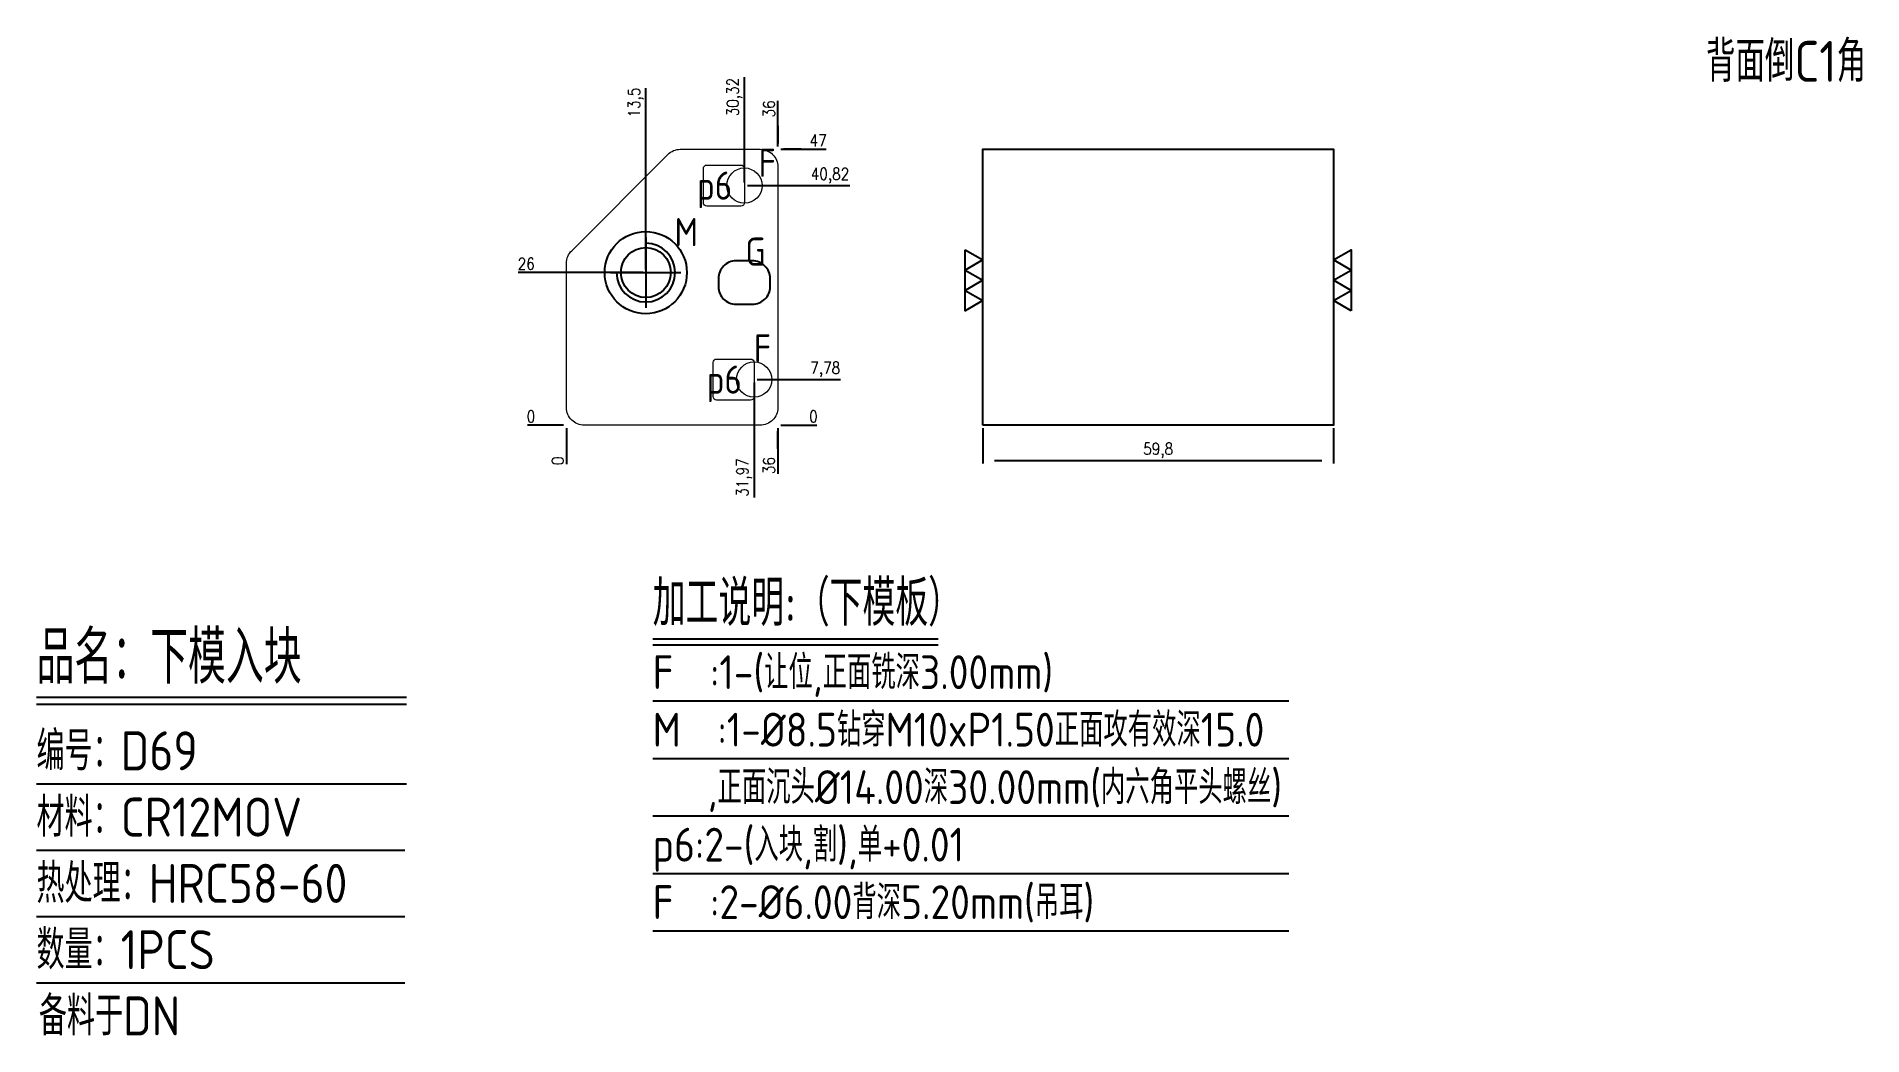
# Model space of a CAD drawing. Header units: millimetres. Extents: x 96835 to 97146, y -3027 to -2857.
import ezdxf
from ezdxf.enums import TextEntityAlignment as Align

# ---------------------------------------------------------------- set-up
doc = ezdxf.new("R2010")
doc.units = ezdxf.units.MM
doc.linetypes.add('CENTER', pattern=[0])
doc.linetypes.add('DASHED', pattern=[0])
for name, color, linetype in [('6', 6, 'Continuous'), ('DIE_P', 2, 'Continuous'), ('DIM', 4, 'Continuous'), ('TEXT', 4, 'Continuous')]:
    doc.layers.add(name, color=color, linetype=linetype)
doc.styles.add('gbenor', font='gbenor.shx', dxfattribs={"bigfont": 'gbcbig.shx'})
doc.styles.get("Standard").update_dxf_attribs({"font": 'txt.shx', "width": 0.85, "bigfont": 'ctxt.shx'})
doc.dimstyles.new('T-2-WX', dxfattribs={"dimtxt": 2, "dimasz": 2, "dimexe": 0.5, "dimexo": 0.5, "dimgap": 0.5, "dimtad": 1, "dimtxsty": 'Standard', "dimblk": 'OPEN30', "dimcen": 0, "dimazin": 3, "dimtfac": 1, "dimtmove": 0, "dimatfit": 3, "dimldrblk": 'OPEN30', "dimlwd": -1, "dimlwe": -1})

# ---------------------------------------------------------------- blocks, each defined once
blk = doc.blocks.new('*D7579')
at = {"layer": 'Defpoints', "color": 0}
for p in [(96996.06, -2923.16), (97055.86, -2923.16), (97055.86, -2929.16)]:
    blk.add_point(p, dxfattribs=at)
at = {"layer": 'DIM', "color": 0}
for p, q in [((96996.06, -2923.66), (96996.06, -2929.66)), ((97055.86, -2923.66), (97055.86, -2929.66)), ((96998.06, -2929.16), (97053.86, -2929.16))]:
    blk.add_line(p, q, dxfattribs=at)
at = {"layer": 'DIM', "color": 0, "insert": (97025.96, -2927.47), "char_height": 2, "attachment_point": 5}
blk.add_mtext('59,8', dxfattribs=at)
blk = doc.blocks.new('_Open30')
blk = doc.blocks.new('*D7580')
at = {"layer": 'Defpoints', "color": 0}
for p in [(96925.13, -2923.16), (96961.13, -2923.16), (96966.13, -2923.16)]:
    blk.add_point(p, dxfattribs=at)
at = {"layer": 'DIM', "color": 0}
blk.add_line((96961.63, -2923.16), (96967.77, -2923.16), dxfattribs=at)
at = {"layer": 'DIM', "color": 0, "insert": (96967.2, -2921.66), "char_height": 2, "attachment_point": 5}
blk.add_mtext('0', dxfattribs=at)
blk = doc.blocks.new('*D7581')
at = {"layer": 'Defpoints', "color": 0}
for p in [(96957.1, -2915.38), (96966.13, -2915.38), (96925.13, -2923.16)]:
    blk.add_point(p, dxfattribs=at)
at = {"layer": 'DIM', "color": 0}
for p, q in [((96957.6, -2915.38), (96961.1, -2915.38)), ((96961.1, -2915.38), (96962.13, -2915.38)), ((96962.13, -2915.38), (96971.81, -2915.38))]:
    blk.add_line(p, q, dxfattribs=at)
at = {"layer": 'DIM', "color": 0, "insert": (96969.22, -2913.69), "char_height": 2, "attachment_point": 5}
blk.add_mtext('7,78', dxfattribs=at)
blk = doc.blocks.new('*D7582')
at = {"layer": 'Defpoints', "color": 0}
for p in [(96955.45, -2882.34), (96966.13, -2882.34), (96925.13, -2923.16)]:
    blk.add_point(p, dxfattribs=at)
at = {"layer": 'DIM', "color": 0}
for p, q in [((96955.95, -2882.34), (96959.45, -2882.34)), ((96959.45, -2882.34), (96962.13, -2882.34)), ((96962.13, -2882.34), (96973.43, -2882.34))]:
    blk.add_line(p, q, dxfattribs=at)
at = {"layer": 'DIM', "color": 0, "insert": (96970.03, -2880.65), "char_height": 2, "attachment_point": 5}
blk.add_mtext('40,82', dxfattribs=at)
blk = doc.blocks.new('*D7583')
at = {"layer": 'Defpoints', "color": 0}
for p in [(96961.13, -2876.16), (96966.13, -2876.16), (96925.13, -2923.16)]:
    blk.add_point(p, dxfattribs=at)
at = {"layer": 'DIM', "color": 0}
for p, q in [((96961.63, -2876.16), (96965.13, -2876.16)), ((96965.13, -2876.16), (96962.13, -2876.16)), ((96962.13, -2876.16), (96969.38, -2876.16))]:
    blk.add_line(p, q, dxfattribs=at)
at = {"layer": 'DIM', "color": 0, "insert": (96968.01, -2874.66), "char_height": 2, "attachment_point": 5}
blk.add_mtext('47', dxfattribs=at)
blk = doc.blocks.new('*D7584')
at = {"layer": 'Defpoints', "color": 0}
for p in [(96920.13, -2923.16), (96925.13, -2923.16), (96925.13, -2923.16)]:
    blk.add_point(p, dxfattribs=at)
at = {"layer": 'DIM', "color": 0}
blk.add_line((96924.63, -2923.16), (96918.5, -2923.16), dxfattribs=at)
at = {"layer": 'DIM', "color": 0, "insert": (96919.07, -2921.66), "char_height": 2, "attachment_point": 5}
blk.add_mtext('0', dxfattribs=at)
blk = doc.blocks.new('*D7585')
at = {"layer": 'Defpoints', "color": 0}
for p in [(96920.13, -2897.16), (96938.63, -2897.16), (96925.13, -2923.16)]:
    blk.add_point(p, dxfattribs=at)
at = {"layer": 'DIM', "color": 0}
for p, q in [((96924.13, -2897.16), (96916.88, -2897.16)), ((96928.13, -2897.16), (96924.13, -2897.16)), ((96938.13, -2897.16), (96928.13, -2897.16))]:
    blk.add_line(p, q, dxfattribs=at)
at = {"layer": 'DIM', "color": 0, "insert": (96918.26, -2895.66), "char_height": 2, "attachment_point": 5}
blk.add_mtext('26', dxfattribs=at)
blk = doc.blocks.new('*D7586')
at = {"layer": 'Defpoints', "color": 0}
for p in [(96925.13, -2923.16), (96961.13, -2923.16), (96961.13, -2928.16)]:
    blk.add_point(p, dxfattribs=at)
at = {"layer": 'DIM', "color": 0}
for p, q in [((96961.13, -2923.66), (96961.13, -2927.16)), ((96961.13, -2927.16), (96961.13, -2924.16)), ((96961.13, -2924.16), (96961.13, -2931.42))]:
    blk.add_line(p, q, dxfattribs=at)
at = {"layer": 'DIM', "color": 0, "insert": (96959.63, -2930.04), "char_height": 2, "attachment_point": 5, "rotation": 90}
blk.add_mtext('36', dxfattribs=at)
blk = doc.blocks.new('*D7587')
at = {"layer": 'Defpoints', "color": 0}
for p in [(96957.1, -2915.38), (96925.13, -2923.16), (96957.1, -2928.16)]:
    blk.add_point(p, dxfattribs=at)
at = {"layer": 'DIM', "color": 0}
for p, q in [((96957.1, -2915.88), (96957.1, -2920.16)), ((96957.1, -2920.16), (96957.1, -2924.16)), ((96957.1, -2924.16), (96957.1, -2935.46))]:
    blk.add_line(p, q, dxfattribs=at)
at = {"layer": 'DIM', "color": 0, "insert": (96955.41, -2932.06), "char_height": 2, "attachment_point": 5, "rotation": 90}
blk.add_mtext('31,97', dxfattribs=at)
blk = doc.blocks.new('*D7588')
at = {"layer": 'Defpoints', "color": 0}
for p in [(96925.13, -2923.16), (96925.13, -2923.16), (96925.13, -2928.16)]:
    blk.add_point(p, dxfattribs=at)
at = {"layer": 'DIM', "color": 0}
blk.add_line((96925.13, -2923.66), (96925.13, -2929.8), dxfattribs=at)
at = {"layer": 'DIM', "color": 0, "insert": (96923.63, -2929.23), "char_height": 2, "attachment_point": 5, "rotation": 90}
blk.add_mtext('0', dxfattribs=at)
blk = doc.blocks.new('*D7589')
at = {"layer": 'Defpoints', "color": 0}
for p in [(96961.13, -2871.16), (96961.13, -2876.16), (96925.13, -2923.16)]:
    blk.add_point(p, dxfattribs=at)
at = {"layer": 'DIM', "color": 0}
for p, q in [((96961.13, -2875.16), (96961.13, -2867.91)), ((96961.13, -2875.66), (96961.13, -2872.16)), ((96961.13, -2872.16), (96961.13, -2875.16))]:
    blk.add_line(p, q, dxfattribs=at)
at = {"layer": 'DIM', "color": 0, "insert": (96959.63, -2869.29), "char_height": 2, "attachment_point": 5, "rotation": 90}
blk.add_mtext('36', dxfattribs=at)
blk = doc.blocks.new('*D7590')
at = {"layer": 'Defpoints', "color": 0}
for p in [(96955.45, -2871.16), (96955.45, -2882.34), (96925.13, -2923.16)]:
    blk.add_point(p, dxfattribs=at)
at = {"layer": 'DIM', "color": 0}
for p, q in [((96955.45, -2875.16), (96955.45, -2863.86)), ((96955.45, -2878.34), (96955.45, -2875.16)), ((96955.45, -2881.84), (96955.45, -2878.34))]:
    blk.add_line(p, q, dxfattribs=at)
at = {"layer": 'DIM', "color": 0, "insert": (96953.76, -2867.26), "char_height": 2, "attachment_point": 5, "rotation": 90}
blk.add_mtext('30,32', dxfattribs=at)
blk = doc.blocks.new('*D7591')
at = {"layer": 'Defpoints', "color": 0}
for p in [(96938.63, -2871.16), (96938.63, -2897.16), (96925.13, -2923.16)]:
    blk.add_point(p, dxfattribs=at)
at = {"layer": 'DIM', "color": 0}
for p, q in [((96938.63, -2875.16), (96938.63, -2865.73)), ((96938.63, -2879.16), (96938.63, -2875.16)), ((96938.63, -2896.66), (96938.63, -2879.16))]:
    blk.add_line(p, q, dxfattribs=at)
at = {"layer": 'DIM', "color": 0, "insert": (96936.94, -2868.2), "char_height": 2, "attachment_point": 5, "rotation": 90}
blk.add_mtext('13,5', dxfattribs=at)

msp = doc.modelspace()

# ---------------------------------------------------------------- linework, layer by layer
at = {"layer": '6', "color": 2}
msp.add_lwpolyline([(96996.062, -2923.165), (96996.062, -2876.165), (97055.862, -2876.165), (97055.862, -2923.165)], close=True, dxfattribs=at)
at = {"layer": 'DIE_P', "linetype": 'CENTER'}
for p, q in [((96938.633, -2891.165), (96938.633, -2903.165)), ((96932.633, -2897.165), (96944.633, -2897.165))]:
    msp.add_line(p, q, dxfattribs=at)
at = {"layer": 'DIE_P', "linetype": 'Continuous', "lineweight": 15}
msp.add_lwpolyline([(96925.133, -2920.165), (96925.133, -2895.549, -0.1989124), (96926.011, -2893.428), (96942.396, -2877.043, -0.1989124), (96944.517, -2876.165), (96958.133, -2876.165, -0.4142136), (96961.133, -2879.165), (96961.133, -2920.165, -0.4142136), (96958.133, -2923.165), (96928.133, -2923.165, -0.4142136)], format="xyb", close=True, dxfattribs=at)
at = {"layer": 'DIE_P', "color": 1, "linetype": 'Continuous', "lineweight": 15}
for points in [[(96948.452, -2885.242), (96948.452, -2879.442, -0.4142136), (96949.052, -2878.842), (96954.852, -2878.842, -0.4142136), (96955.452, -2879.442), (96955.452, -2885.242, -0.4142136), (96954.852, -2885.842), (96949.052, -2885.842, -0.4142136)], [(96950.102, -2918.282), (96950.102, -2912.482, -0.4142136), (96950.702, -2911.882), (96956.502, -2911.882, -0.4142136), (96957.102, -2912.482), (96957.102, -2918.282, -0.4142136), (96956.502, -2918.882), (96950.702, -2918.882, -0.4142136)]]:
    msp.add_lwpolyline(points, format="xyb", close=True, dxfattribs=at)
at = {"layer": 'DIE_P', "color": 94, "linetype": 'Continuous'}
msp.add_lwpolyline([(96959.822, -2899.554), (96959.822, -2898.169, 0.4142136), (96956.822, -2895.169), (96954.016, -2895.169, 0.4142136), (96951.016, -2898.169), (96951.016, -2899.554, 0.4142136), (96954.016, -2902.554), (96956.822, -2902.554, 0.4142136)], format="xyb", close=True, dxfattribs=at)
at = {"layer": 'DIE_P', "color": 52, "linetype": 'DASHED', "lineweight": 15}
for centre in [(96955.452, -2882.342), (96957.102, -2915.382)]:
    msp.add_circle(centre, 3, dxfattribs=at)
at = {"layer": 'DIE_P', "linetype": 'Continuous'}
msp.add_circle((96938.633, -2897.165), 7, dxfattribs=at)
at = {"layer": 'DIE_P'}
msp.add_circle((96938.633, -2897.165), 4.25, dxfattribs=at)
msp.add_arc((96938.633, -2897.165), 5, 180, 90, dxfattribs=at)
at = {"layer": 'DIM', "color": 4, "linetype": 'Continuous', "lineweight": 25}
for p, q in [((96834.801, -2969.487), (96897.861, -2969.487)), ((96834.801, -2970.649), (96897.861, -2970.649)), ((96834.801, -2984.263), (96897.861, -2984.263)), ((96834.801, -2995.553), (96897.587, -2995.553)), ((96834.801, -3006.843), (96897.587, -3006.843)), ((96834.801, -3018.133), (96897.587, -3018.133))]:
    msp.add_line(p, q, dxfattribs=at)
at = {"layer": 'TEXT', "color": 3}
for p, q in [((96939.816, -2959.55), (96988.477, -2959.55)), ((96939.816, -2960.558), (96988.477, -2960.558))]:
    msp.add_line(p, q, dxfattribs=at)
at = {"layer": 'TEXT', "color": 3, "linetype": 'Continuous'}
for p, q in [((96939.816, -2970.12), (97048.252, -2970.12)), ((96939.816, -2979.912), (97048.252, -2979.912)), ((96939.816, -2989.704), (97048.252, -2989.704)), ((96939.816, -2999.496), (97048.252, -2999.496)), ((96939.816, -3009.288), (97048.252, -3009.288))]:
    msp.add_line(p, q, dxfattribs=at)
at = {"layer": 'TEXT'}
for points in [[(96993.062, -2893.264), (96996.062, -2894.997), (96993.062, -2896.729), (96996.062, -2898.461), (96993.062, -2900.193), (96996.062, -2901.925), (96993.062, -2903.657), (96993.062, -2893.264)], [(97058.862, -2903.657), (97055.862, -2901.925), (97058.862, -2900.193), (97055.862, -2898.461), (97058.862, -2896.729), (97055.862, -2894.997), (97058.862, -2893.264), (97058.862, -2903.657)]]:
    msp.add_lwpolyline(points, close=True, dxfattribs=at)

# ---------------------------------------------------------------- texts
at = {"layer": 'DIM', "color": 3, "linetype": 'Continuous', "lineweight": 25, "style": 'gbenor'}
for s, height, p in [('品名：下模入块', 8.9655, (96834.801, -2967.163)), ('编号：D69', 6.6411, (96834.801, -2981.939)), ('材料：CR12MOV', 6.6411, (96834.801, -2993.229)), ('热处理：HRC58-60', 6.64111, (96834.801, -3004.519)), ('数量：1PCS', 6.6411, (96834.801, -3015.809)), ('备料于DN', 6.6411, (96835.205, -3027.099))]:
    msp.add_text(s, height=height, dxfattribs=at).set_placement(p)
at = {"layer": 'TEXT', "color": 4, "lineweight": 18, "style": 'gbenor'}
msp.add_text('背面倒C1角', height=6.9635, dxfattribs=at).set_placement((97119.333, -2864.669))
at = {"layer": 'TEXT', "color": 4, "style": 'gbenor'}
for s, p in [('F', (96959.336, -2878.457)), ('p6', (96950.352, -2882.342)), ('M', (96945.534, -2890.263)), ('G', (96957.334, -2893.599)), ('F', (96958.524, -2910.076)), ('p6', (96952.002, -2915.382))]:
    msp.add_text(s, height=4.8, dxfattribs=at).set_placement(p, align=Align.MIDDLE_CENTER)
for s, height, p in [('加工说明:（下模板）', 7.776, (96939.816, -2957.333)), ('F  :1-(让位,正面铣深3.00mm)', 5.76, (96939.816, -2968.104)), ('M  :1-%%C8.5钻穿M10xP1.50正面攻有效深15.0', 5.76, (96939.816, -2977.896)), ('   ,正面沉头%%c14.00深30.00mm(内六角平头螺丝)', 5.76, (96939.816, -2987.688)), ('F  :2-%%c6.00背深5.20mm(吊耳)', 5.76, (96939.816, -3007.272))]:
    msp.add_text(s, height=height, dxfattribs=at).set_placement(p)
at = {"layer": 'TEXT', "color": 1, "style": 'gbenor'}
msp.add_text('p6:2-(入块,割),单+0.01', height=5.76, dxfattribs=at).set_placement((96939.816, -2997.48))

# ---------------------------------------------------------------- dimensions: what is measured, and where the dimension line sits
at = {"layer": 'DIM'}
for feature_location, offset, dtype, origin, picture, middle in [((96955.452, -2882.342), (0, 11.177), 1, (96925.133, -2923.165), '*D7590', (96953.761, -2867.265)), ((96938.633, -2897.165), (0, 26), 1, (96925.133, -2923.165), '*D7591', (96936.942, -2868.196)), ((96961.133, -2876.165), (0, 5), 1, (96925.133, -2923.165), '*D7589', (96959.633, -2869.289)), ((96961.133, -2876.165), (5, 0), 0, (96925.133, -2923.165), '*D7583', (96968.009, -2874.665)), ((96955.452, -2882.342), (10.681, 0), 0, (96925.133, -2923.165), '*D7582', (96970.033, -2880.651)), ((96938.633, -2897.165), (-18.5, 0), 0, (96925.133, -2923.165), '*D7585', (96918.256, -2895.665)), ((96957.102, -2915.382), (9.031, 0), 0, (96925.133, -2923.165), '*D7581', (96969.223, -2913.691)), ((96957.102, -2915.382), (0, -12.783), 1, (96925.133, -2923.165), '*D7587', (96955.411, -2932.065)), ((96925.132523791, -2923.164711518), (-5, 0), 0, (96925.132523791, -2923.164711518), '*D7584', (96919.065857124, -2921.664711518)), ((96961.132523811, -2923.164711518), (5, 0), 0, (96925.132523791, -2923.164711518), '*D7580', (96967.199190478, -2921.664711518)), ((96925.132523791, -2923.164711518), (0, -5), 1, (96925.132523791, -2923.164711518), '*D7588', (96923.632523791, -2929.231378185)), ((96961.133, -2923.165), (0, -5), 1, (96925.133, -2923.165), '*D7586', (96959.633, -2930.041))]:
    dim = msp.add_ordinate_dim(feature_location=feature_location, offset=offset, dtype=dtype, origin=origin, dimstyle='T-2-WX', dxfattribs=at)
    dim.commit()
    dim.dimension.update_dxf_attribs({"geometry": picture, "text_midpoint": middle})
dim = msp.add_linear_dim(base=(97055.862, -2929.165), p1=(96996.062, -2923.165), p2=(97055.862, -2923.165), angle=180, dimstyle='T-2-WX', dxfattribs=at)
dim.commit()
dim.dimension.update_dxf_attribs({"geometry": '*D7579', "text_midpoint": (97025.962, -2927.474)})

doc.saveas('drawing.dxf')
